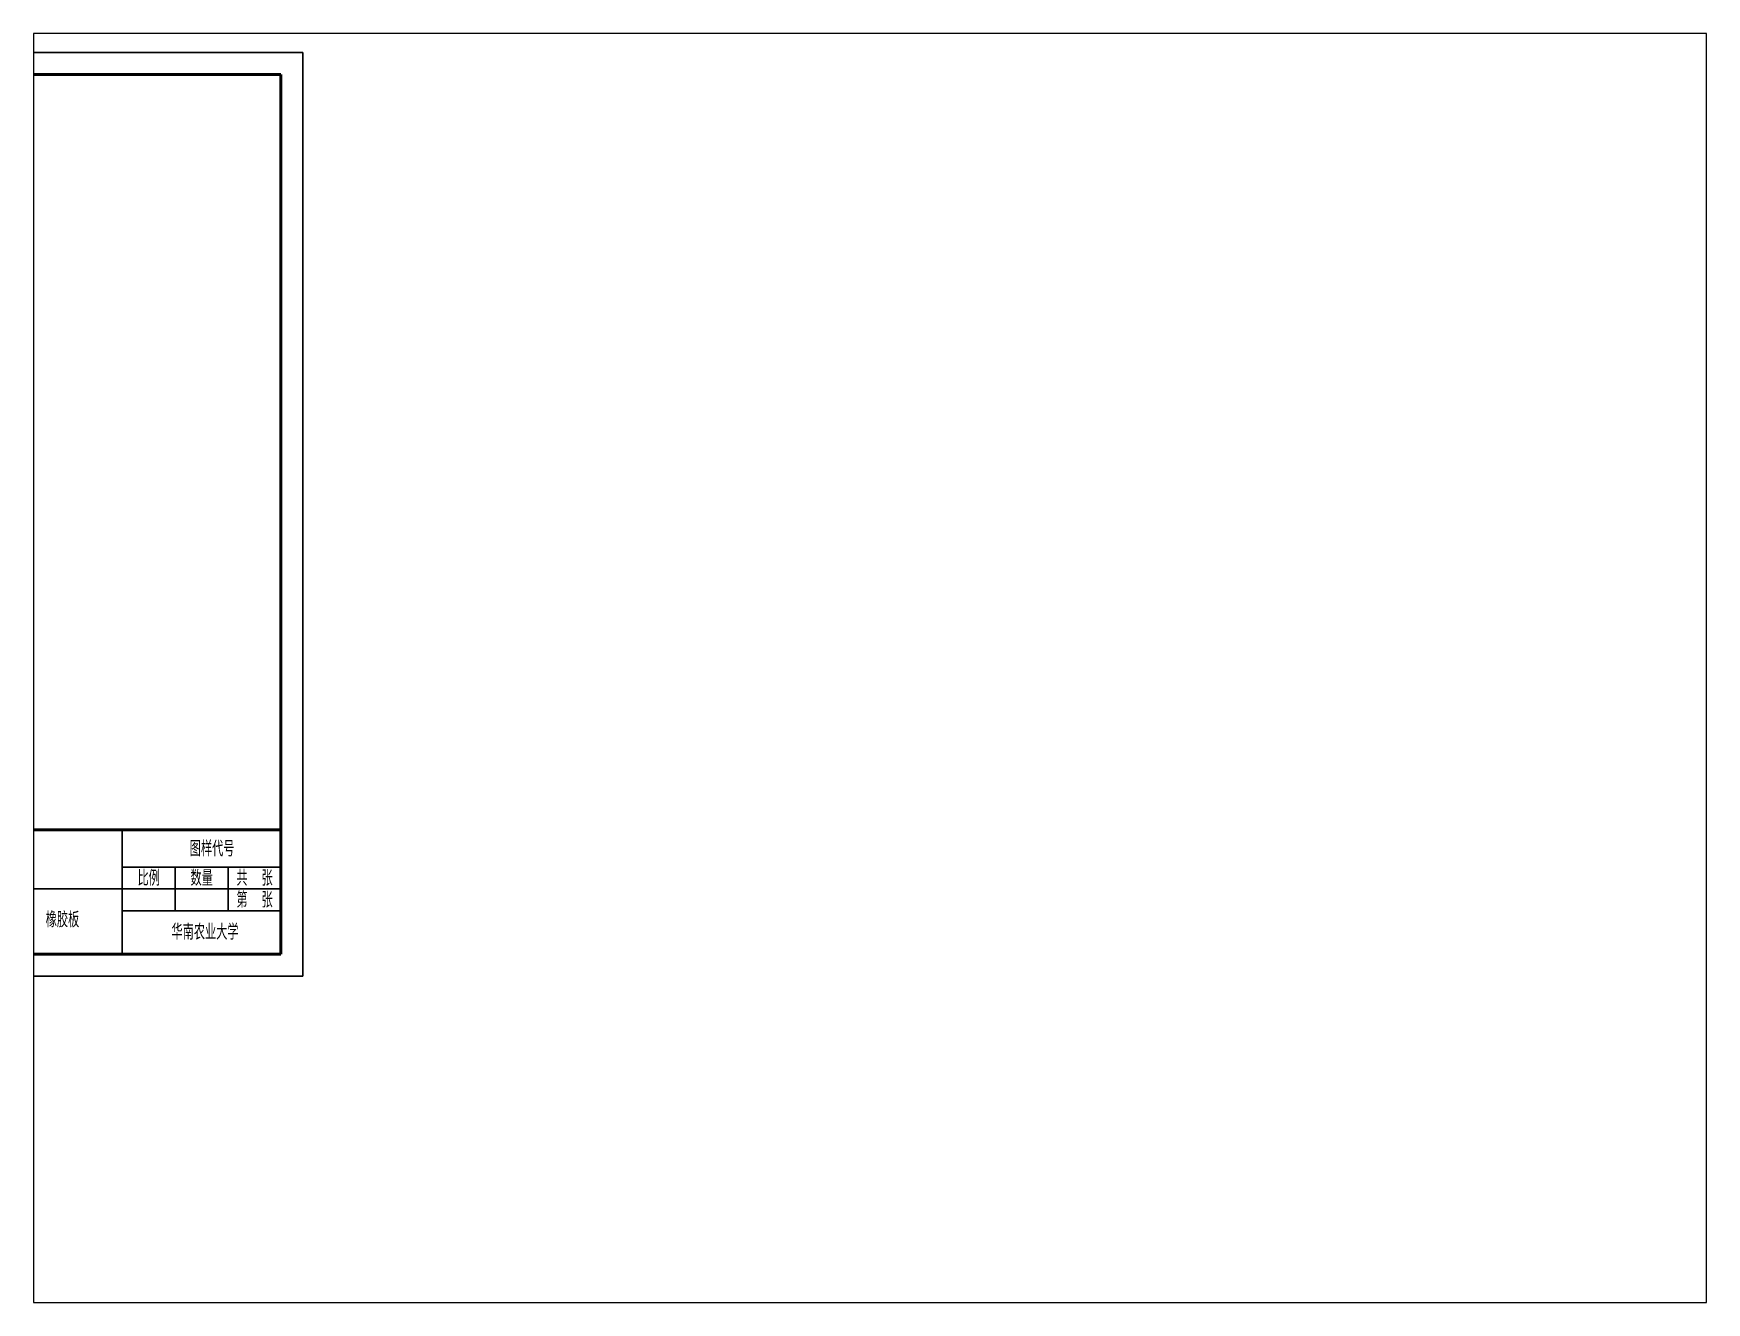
# Paper-space layout '布局1' of a CAD drawing. Header units: millimetres. Extents: x 26 to 231, y 20 to 176.
# The model-space entities are those that its viewports show. They can reach past a viewport. Long polylines and large blocks are cut down to what shows.
import ezdxf
from ezdxf.enums import TextEntityAlignment as Align

# ---------------------------------------------------------------- set-up
doc = ezdxf.new("R2010")
doc.units = ezdxf.units.MM
doc.header["$LTSCALE"] = 0.3
doc.layers.add('图框', color=7, linetype='Continuous', lineweight=25)
doc.layers.add('文字', color=7, linetype='Continuous', lineweight=25)
doc.styles.add('我的样式', font='txt.shx', dxfattribs={"bigfont": 'gbcbig.shx'})

msp = doc.modelspace()

# ---------------------------------------------------------------- linework, layer by layer
at = {"layer": '图框', "color": 0, "lineweight": -3}
for p, q in [((703.4, 765.94), (406.4, 765.94)), ((703.4, 555.92), (703.4, 765.94)), ((662.33, 560.92), (662.33, 589.21)), ((698.4, 560.92), (698.4, 589.21)), ((662.33, 580.72), (698.4, 580.72)), ((686.38, 580.72), (674.35, 580.72)), ((674.35, 580.72), (674.35, 570.82)), ((686.38, 570.82), (686.38, 580.72)), ((624.15, 575.77), (698.4, 575.77)), ((662.33, 570.82), (698.4, 570.82)), ((698.4, 560.92), (599.4, 560.92)), ((674.35, 560.92), (662.33, 560.92)), ((698.4, 560.92), (686.38, 560.92)), ((406.4, 555.92), (703.4, 555.92)), ((406.4, 555.92), (703.4, 555.92))]:
    msp.add_line(p, q, dxfattribs=at)
at = {"layer": '图框', "color": 0, "lineweight": 50}
for p, q in [((431.4, 760.92), (698.4, 760.92)), ((698.4, 560.92), (698.4, 760.92)), ((698.4, 589.21), (599.4, 589.21)), ((431.4, 560.92), (698.4, 560.92))]:
    msp.add_line(p, q, dxfattribs=at)

# ---------------------------------------------------------------- texts
at = {"layer": '图框', "color": 0, "lineweight": -3, "char_height": 3.536, "width": 12.0214, "attachment_point": 5, "style": '我的样式'}
for s, insert in [('比例', (668.34, 578.25)), ('数量', (680.37, 578.25)), ('共 张', (692.39, 578.25)), ('第 张', (692.39, 573.3))]:
    msp.add_mtext(s, dxfattribs=dict(at, insert=insert))
at = {"layer": '图框', "color": 0, "lineweight": -3, "style": '我的样式'}
for tag, text, p in [('图样代号', '图样代号', (682.75, 583.15)), ('橡胶板', '材料代号', (648.74, 567.04)), ('华南农业大学', '华南农业大学', (681.13, 564.23))]:
    msp.add_attdef(tag, text=text, height=3.536, dxfattribs=at).set_placement(p, align=Align.CENTER)

psp = doc.layouts.new('布局1')

# ---------------------------------------------------------------- viewports
at = {"layer": '文字', "view_target_point": (832.26, 626)}
psp.add_viewport(center=(128.5, 97.5), size=(205.6, 156), view_center_point=(0, 0), view_height=288.5035, dxfattribs=at)

doc.saveas('drawing.dxf')
